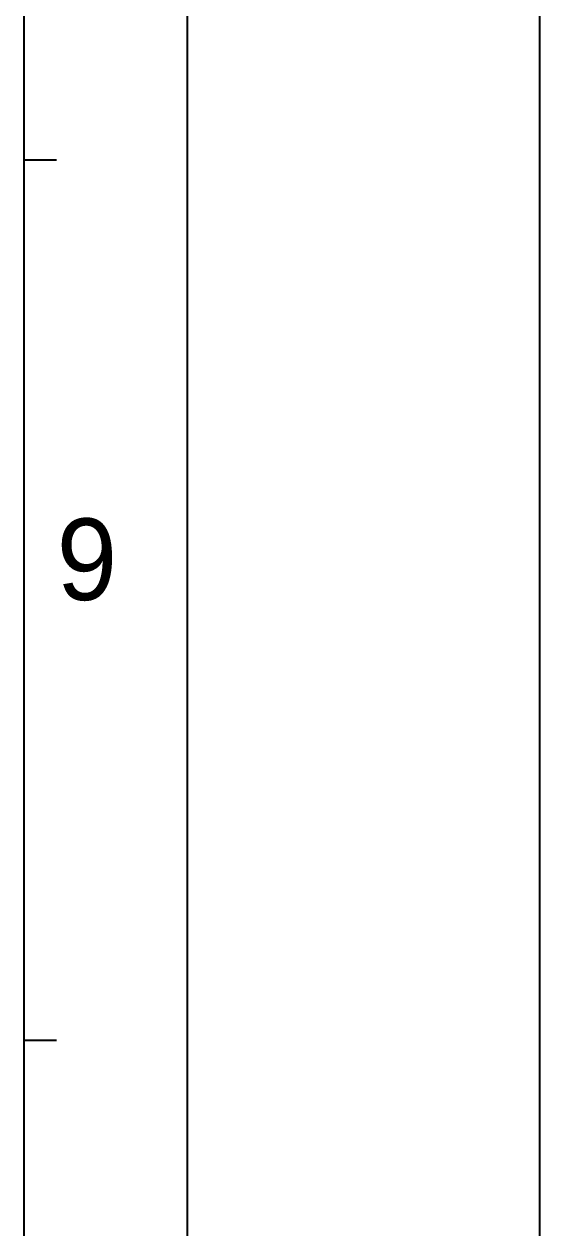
# Model space of a CAD drawing. Header units: millimetres. Extents: x 0 to 841, y 0 to 594.
# Drawn here: x 809.3 to 841, y 73.9 to 147.7 of the extents above; entities that cross this region are included whole.
import ezdxf

# ---------------------------------------------------------------- set-up
doc = ezdxf.new("R2010")
doc.units = ezdxf.units.MM
doc.header["$LTSCALE"] = 46.255
doc.layers.get('0').update_dxf_attribs({"linetype": 'CONTINUOUS'})
doc.styles.add('TEXTSTYLE_2', font='txt')

msp = doc.modelspace()

# ---------------------------------------------------------------- linework, layer by layer
at = {"color": 7, "linetype": 'CONTINUOUS'}
for p, q in [((841, 0), (841, 594)), ((819.342, 574.885), (819.342, 23.885)), ((809.342, 31.385), (809.342, 566.885)), ((809.342, 139.385), (811.342, 139.385)), ((809.342, 85.385), (811.342, 85.385))]:
    msp.add_line(p, q, dxfattribs=at)

# ---------------------------------------------------------------- texts
at = {"color": 7, "linetype": 'CONTINUOUS', "insert": (811.342, 117.385), "char_height": 5, "width": 5, "attachment_point": 1, "line_spacing_factor": 0.9, "style": 'TEXTSTYLE_2'}
msp.add_mtext('9', dxfattribs=at)

doc.saveas('drawing.dxf')
